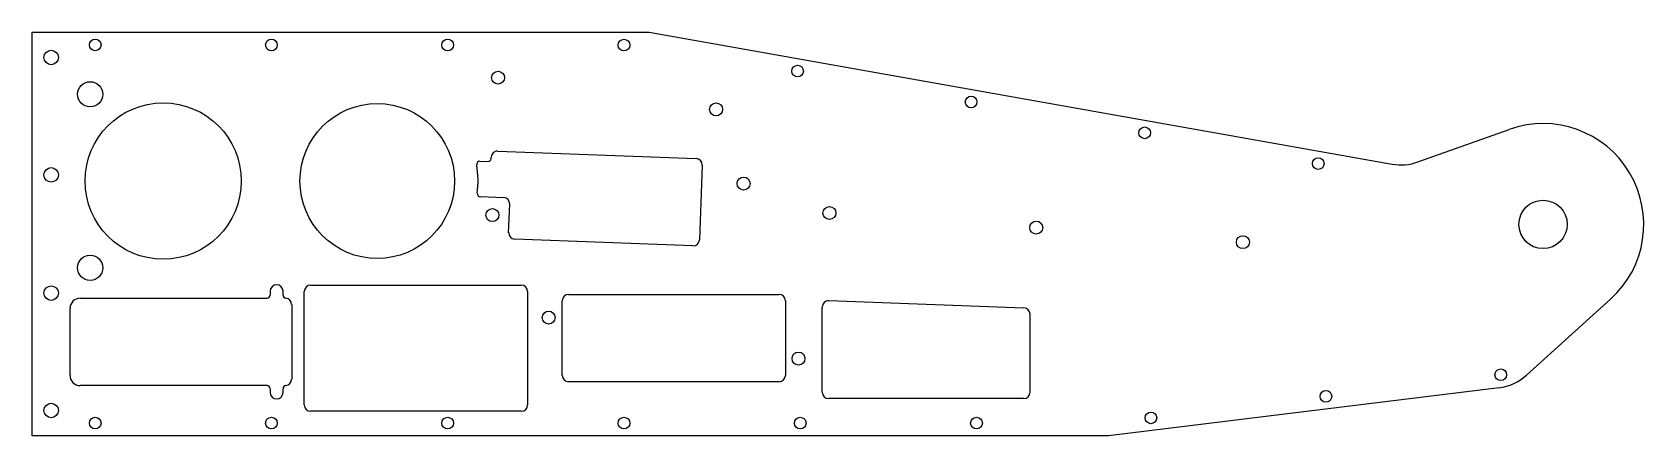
# Model space of a CAD drawing. Header units: inches. Extents: x -15 to 1, y -2.1 to 1.9.
import ezdxf

# ---------------------------------------------------------------- set-up
doc = ezdxf.new("R2010")
doc.units = ezdxf.units.IN
doc.header["$MEASUREMENT"] = 0

msp = doc.modelspace()

# ---------------------------------------------------------------- linework, layer by layer
at = {"linetype": 'Continuous', "lineweight": 25}
for p, q in [((-15, 1.905), (-8.875, 1.905)), ((-15, -2.095), (-15, 1.905)), ((-8.875, 1.905), (-1.497, 0.597)), ((-1.242, 0.619), (-0.336, 0.942)), ((-10.443, 0.654), (-10.442, 0.666)), ((-10.377, 0.726), (-8.408, 0.653)), ((-10.555, 0.627), (-10.475, 0.624)), ((-8.348, 0.588), (-8.376, -0.152)), ((-10.32, 0.265), (-10.551, 0.274)), ((-10.27, -0.082), (-10.259, 0.2)), ((-8.44, -0.212), (-10.21, -0.147)), ((-12.237, -0.602), (-10.145, -0.602)), ((-14.525, -0.732), (-12.669, -0.732)), ((-12.638, -0.663), (-12.638, -0.7)), ((-12.509, -0.701), (-12.509, -0.663)), ((-12.424, -0.794), (-12.424, -1.535)), ((-12.299, -1.79), (-12.299, -0.665)), ((-10.082, -0.665), (-10.082, -1.79)), ((-9.739, -1.498), (-9.739, -0.757)), ((-9.676, -0.694), (-7.585, -0.694)), ((-7.522, -0.757), (-7.522, -1.498)), ((-7.091, -0.756), (-5.154, -0.828)), ((0.67, -0.742), (-0.163, -1.494)), ((-14.625, -1.498), (-14.625, -0.832)), ((-7.156, -1.664), (-7.156, -0.819)), ((-5.094, -0.891), (-5.094, -1.664)), ((-12.669, -1.598), (-14.525, -1.598)), ((-7.585, -1.56), (-9.676, -1.56)), ((-12.638, -1.629), (-12.638, -1.666)), ((-12.509, -1.666), (-12.509, -1.629)), ((-5.156, -1.726), (-7.094, -1.726)), ((-0.437, -1.619), (-4.313, -2.095)), ((-10.145, -1.852), (-12.237, -1.852)), ((-4.313, -2.095), (-15, -2.095))]:
    msp.add_line(p, q, dxfattribs=at)
for centre, radius in [((-14.375, 1.78), 0.058), ((-12.625, 1.779), 0.058), ((-10.875, 1.779), 0.058), ((-9.125, 1.778), 0.058), ((-14.812, 1.655), 0.072), ((-10.375, 1.455), 0.0643), ((-7.401, 1.52), 0.058), ((-14.425, 1.29), 0.125), ((-13.7, 0.43), 0.775), ((-11.574, 0.43), 0.768), ((-8.21, 1.14), 0.0642), ((-5.678, 1.214), 0.058), ((-3.955, 0.908), 0.058), ((-2.232, 0.603), 0.058), ((-14.812, 0.491), 0.072), ((-7.937, 0.405), 0.0642), ((-7.085, 0.113), 0.0642), ((0, 0), 0.24), ((-10.431, 0.092), 0.0642), ((-5.032, -0.032), 0.0642), ((-2.98, -0.176), 0.0642), ((-14.425, -0.43), 0.125), ((-14.812, -0.681), 0.072), ((-9.873, -0.924), 0.0642), ((-7.392, -1.33), 0.0643), ((-0.42, -1.491), 0.058), ((-2.156, -1.705), 0.058), ((-14.812, -1.845), 0.072), ((-14.375, -1.97), 0.058), ((-12.625, -1.97), 0.058), ((-10.875, -1.97), 0.058), ((-9.125, -1.97), 0.058), ((-7.375, -1.97), 0.058), ((-5.625, -1.97), 0.058), ((-3.893, -1.918), 0.058)]:
    msp.add_circle(centre, radius, dxfattribs=at)
for centre, radius, start, end in [((0, 0), 1, 312.0693, 109.6264), ((-10.474, 0.655), 0.0313, 267.8732, 357.8732), ((-10.38, 0.664), 0.0625, 87.8732, 177.8732), ((-8.41, 0.591), 0.0625, 357.8732, 87.8732), ((-10.556, 0.595), 0.0313, 87.8732, 189.2342), ((-11.574, 0.43), 1, 353.0471, 9.2342), ((-1.41, 1.09), 0.5, 259.95, 289.6264), ((-10.55, 0.305), 0.0312, 173.0471, 267.8732), ((-10.322, 0.203), 0.0625, 357.8732, 87.8732), ((-10.207, -0.084), 0.0625, 177.8732, 267.8732), ((-8.438, -0.15), 0.0625, 267.8732, 357.8732), ((-12.574, -0.663), 0.0643, 0, 180), ((-12.237, -0.665), 0.0625, 90, 180), ((-10.145, -0.665), 0.0625, 0, 90), ((-14.525, -0.832), 0.1, 90, 180), ((-12.669, -0.7), 0.0312, 270, 0), ((-12.478, -0.701), 0.0313, 180, 264.8633), ((-12.487, -0.794), 0.0625, 0, 84.8633), ((-9.676, -0.757), 0.0625, 90, 180), ((-7.585, -0.757), 0.0625, 0, 90), ((-7.094, -0.819), 0.0625, 87.8732, 180), ((-5.156, -0.891), 0.0625, 0, 87.8732), ((-14.525, -1.498), 0.1, 180, 270), ((-12.669, -1.629), 0.0312, 0, 90), ((-12.478, -1.629), 0.0312, 95.1367, 180), ((-12.487, -1.535), 0.0625, 275.1367, 0), ((-9.676, -1.498), 0.0625, 180, 270), ((-7.585, -1.498), 0.0625, 270, 0), ((-0.498, -1.123), 0.5, 277, 312.0693), ((-12.574, -1.666), 0.0643, 180, 0), ((-7.094, -1.664), 0.0625, 180, 270), ((-5.156, -1.664), 0.0625, 270, 0), ((-12.237, -1.79), 0.0625, 180, 270), ((-10.145, -1.79), 0.0625, 270, 0)]:
    msp.add_arc(centre, radius, start, end, dxfattribs=at)

doc.saveas('drawing.dxf')
